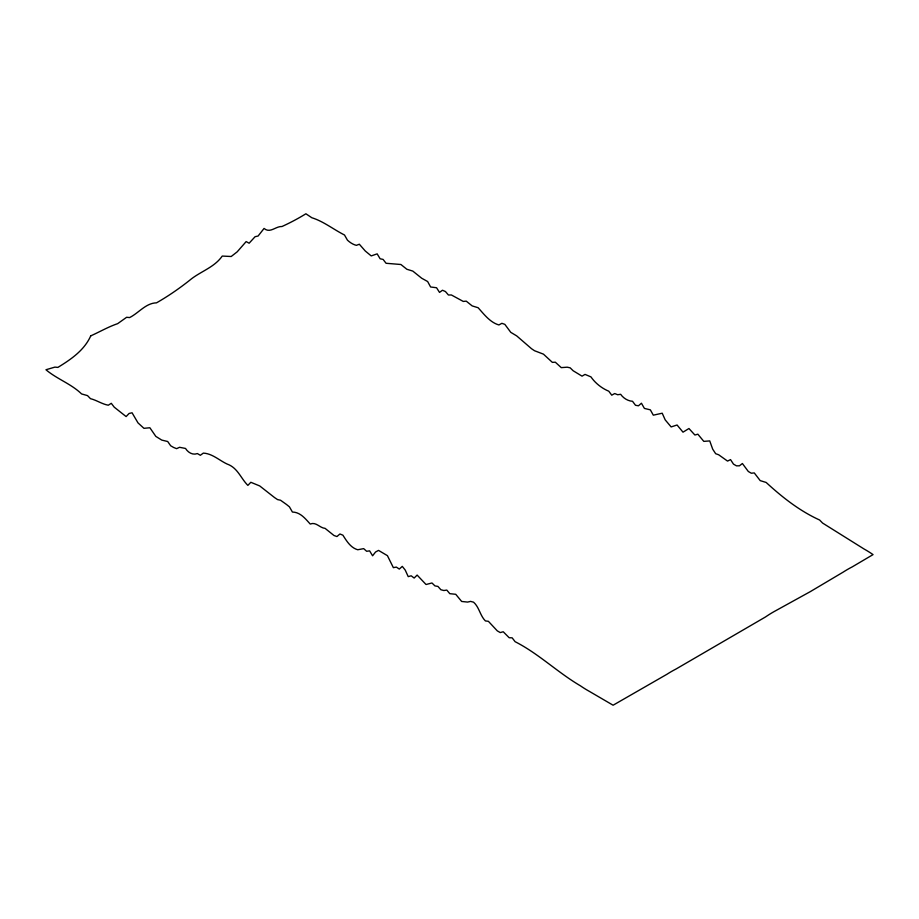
<?xml version="1.0" encoding="UTF-8"?>
<svg xmlns="http://www.w3.org/2000/svg" width="919" height="919" viewBox="0 0 919 919"><rect width="100%" height="100%" fill="white"/><g stroke="black" fill="none" stroke-linecap="round" stroke-linejoin="round"><path stroke-width="1.38" d="M90.763 335.849C84.238 350.369 70.958 359.398 57.897 367.393L54.91 367.118L45.95 369.748C57.001 379.099 71.108 383.774 81.584 393.929L87.523 395.618L90.487 398.674C96.702 400.202 102.009 404.107 108.304 405.21L111.279 403.315L114.243 407.174L126.121 416.571L129.097 413.47L132.06 412.78L137.999 422.889L143.938 428.323L149.877 427.749L155.816 436.387L161.755 440.086L167.695 441.511L170.67 445.761L173.634 447.473L176.609 448.656L179.573 447.3L185.512 448.449C187.993 452.435 192.657 455.41 197.39 453.572L200.353 455.284L203.329 453.113C212.289 453.572 219.262 460.362 227.085 464.026C237.63 467.679 240.755 478.271 247.866 485.393L250.841 482.291L259.744 485.956L274.597 497.604L277.561 499.591L280.536 500.235L286.475 504.462L289.439 506.851L292.414 512.044C300.352 512.147 305.407 518.764 310.231 524.06C315.987 521.567 319.823 528 325.073 528.356L333.976 535.501L336.951 536.547L339.915 533.985L342.89 535.168C346.601 540.981 350.644 547.77 357.732 549.757L363.671 548.632L366.647 551.285L369.61 550.86L372.586 555.788L375.549 552.02L378.525 550.389L387.427 555.662L393.366 567.655L396.342 567.092L399.305 569.079L402.281 566.38L405.245 570.102L408.22 576.627L411.184 575.799L414.159 578.051L417.123 575.076L426.037 584.507L431.976 582.979L434.94 585.897L437.915 586.414L440.879 589.734L443.854 590.515L446.818 590.09L449.793 593.674L455.732 594.294L461.66 601.463L467.599 602.083L470.574 601.394L473.538 602.175C479.258 607.114 480.005 615.569 485.416 620.934L488.391 621.313L497.294 630.871L500.269 632.582L503.233 631.755L509.172 637.729L512.147 637.832L515.111 641.692C538.511 653.57 557.649 672.467 580.44 685.827A107.994 62.354 60 0 0 589.355 691.364L613.099 705.218L666.884 674.305A109.097 62.986 -60 0 1 675.844 669.124L765.481 616.971A109.338 63.124 -60 0 1 774.453 611.399L810.305 591.629L843.171 572.123A109.097 62.986 -60 0 1 852.131 566.943L873.05 554.605A107.994 62.354 60 0 0 864.147 549.057L822.574 523.049L819.599 520.005C799.576 510.918 782.184 497.19 766.147 482.452L760.208 480.626L754.269 472.917L751.305 473.216L748.33 471.493L742.391 463.521L739.427 465.818L736.452 465.841L733.488 464.129L730.525 459.603L727.549 461.097L718.647 454.756L715.671 453.71L712.707 449.184L709.732 440.913L703.793 441.373L697.854 434.193L694.89 435.02L688.951 428.518L683.012 432.171L677.073 425.003L671.134 426.921L665.195 419.88L662.22 413.217L653.317 415.17L650.342 409.84L644.403 408.415L641.439 403.223L638.464 405.796L635.5 405.279L632.525 401.293C627.78 400.994 623.346 398.157 620.647 394.297L617.683 394.733L614.708 393.55L611.744 395.181L608.769 391.195C601.876 388.369 595.248 383.166 590.963 376.893L585.024 374.401L582.049 376.158L573.146 370.748L570.171 367.83L567.207 367.186L561.268 367.634L555.329 362.201L552.353 362.362L543.451 354.148L534.536 350.736L531.573 348.76L516.719 335.906L510.78 332.345L504.841 324.361L501.877 323.316L498.902 324.947C490.103 322.443 484.072 314.287 478.121 307.727L472.182 305.912L466.243 301.145L463.268 301.432L451.401 294.976L448.426 294.999L445.462 291.553L442.487 290.232L439.523 292.403L436.548 287.739L430.609 286.992L427.645 281.536L421.706 278.239L412.792 271.082L406.853 269.267L400.914 264.5L386.072 263.282L383.097 259.422L380.133 258.779L377.158 253.862L371.219 255.919L365.28 251.013L359.34 244.236L356.377 245.339A22.033 12.728 60 0 1 347.462 240.192L344.499 235C333.551 229.486 323.454 221.33 311.84 217.746L305.901 213.782C298.204 218.538 290.209 222.766 281.995 226.511C275.62 226.154 270.152 233.713 264.063 228.44L258.09 236.034L255.103 236.688L249.129 243.213L246.143 241.594L237.171 251.852L231.197 256.504L222.237 256.068C214.161 267.728 199.722 271.656 189.371 280.525C178.929 288.75 168.085 296.24 156.506 302.845C145.868 303.029 138.689 313.023 129.613 317.572L126.627 317.285L117.655 323.66C108.27 326.831 99.872 331.793 90.763 335.849"/></g></svg>
